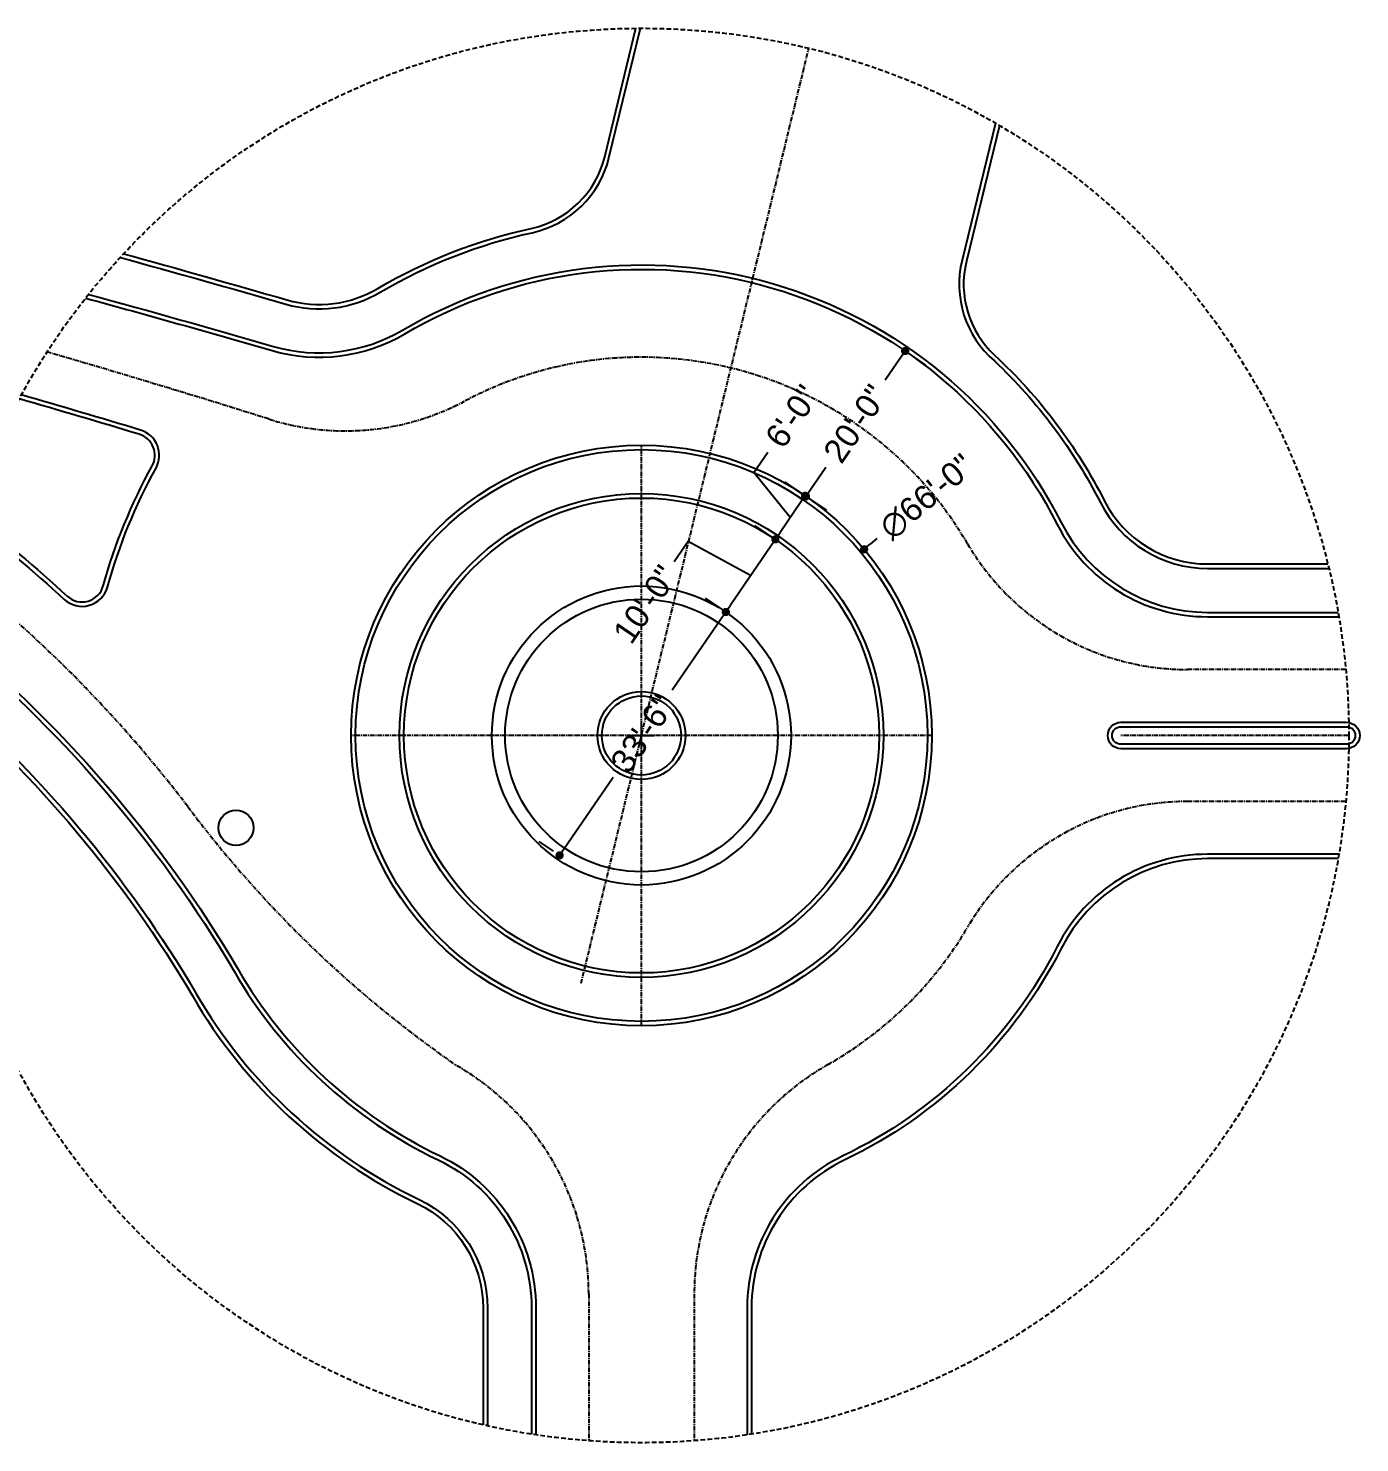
# Model space of a CAD drawing. Header units: inches. Extents: x 50027 to 54188, y -4291 to 1318.
# Drawn here: x 50973 to 52789, y -4291 to -2362 of the extents above; entities that cross this region are included whole.
import ezdxf

# ---------------------------------------------------------------- set-up
doc = ezdxf.new("R2010")
doc.units = ezdxf.units.IN
doc.linetypes.add('CENTER', pattern=[2, 1.25, -0.25, 0.25, -0.25])
doc.linetypes.add('HIDDEN', pattern=[9.525, 6.35, -3.175])
for name, color, linetype in [('1_DIM', 1, 'Continuous'), ('F--BLOCKWALL-1', 2, 'Continuous'), ('ROAD CL', 251, 'CENTER'), ('roads & footpath', 161, 'Continuous')]:
    doc.layers.add(name, color=color, linetype=linetype)
doc.styles.get("Standard").update_dxf_attribs({"font": 'sanss___.ttf'})
doc.dimstyles.new('STANDARD_WS', dxfattribs={"dimscale": 180, "dimtxt": 0.18, "dimasz": 0.0625, "dimexe": 0.1875, "dimexo": 0.0625, "dimgap": 0.09375, "dimtad": 0, "dimdec": 0, "dimzin": 3, "dimdsep": 46, "dimlunit": 4, "dimtxsty": 'Standard', "dimblk": 'DOT', "dimcen": 0.09375, "dimadec": 0, "dimazin": 0, "dimtfac": 1, "dimtdec": 0, "dimtofl": 0, "dimtmove": 1, "dimatfit": 3, "dimldrblk": 'CLOSED', "dimfxl": 1, "dimfrac": 2, "dimtolj": 1, "dimtzin": 3, "dimarcsym": 0})

# ---------------------------------------------------------------- blocks, each defined once
blk = doc.blocks.new('_Dot')
at = {"color": 0, "linetype": 'ByBlock', "lineweight": -2}
blk.add_line((-0.5, 0), (-1, 0), dxfattribs=at)
at = {"color": 0, "linetype": 'ByBlock', "const_width": 0.5}
blk.add_lwpolyline([(-0.25, 0, 1), (0.25, 0, 1)], format="xyb", close=True, dxfattribs=at)
blk = doc.blocks.new('*D6')
at = {"layer": '1_DIM', "color": 0, "lineweight": -2, "transparency": 16777216}
for p, q in [((52162.9, -2811.1), (52141.9, -2841.8)), ((52177.4, -2807.5), (52197.1, -2820.9)), ((52040.2, -2990.8), (52061.2, -2960.1)), ((52042.1, -3005.7), (52061.8, -3019.1))]:
    blk.add_line(p, q, dxfattribs=at)
at = {"layer": 'Defpoints', "color": 0, "transparency": 16777216}
for p in [(52168.2, -2801.1), (52169.2, -2801.8), (52032.8, -2999.3)]:
    blk.add_point(p, dxfattribs=at)
at = {"layer": '1_DIM', "color": 0, "lineweight": -2, "transparency": 16777216, "xscale": 11.25, "yscale": 11.25, "zscale": 11.25}
for p, rotation in [((52169.2, -2801.8), 55.6780627452761), ((52033.9, -3000.1), 235.6780627452761)]:
    blk.add_blockref('_Dot', p, dxfattribs=dict(at, rotation=rotation))
at = {"layer": '1_DIM', "color": 0, "transparency": 16777216, "insert": (52101.6, -2900.9), "char_height": 32.4, "attachment_point": 5, "rotation": 55.6781}
blk.add_mtext('\\A1;20\'-0"', dxfattribs=at)
blk = doc.blocks.new('_Closed')
at = {"color": 0, "linetype": 'ByBlock', "lineweight": -2}
for p, q in [((-1, 0.17), (0, 0)), ((-1, 0.17), (-1, -0.17)), ((0, 0), (-1, -0.17)), ((0, 0), (-1, 0))]:
    blk.add_line(p, q, dxfattribs=at)
blk = doc.blocks.new('*D7')
at = {"layer": '1_DIM', "color": 0, "lineweight": -2, "transparency": 16777216}
for p, q in [((52130.5, -3057.8), (52121.9, -3065)), ((51809.6, -3343.2), (51809.6, -3309.5)), ((51792.7, -3326.4), (51826.4, -3326.4))]:
    blk.add_line(p, q, dxfattribs=at)
at = {"layer": 'Defpoints', "color": 0, "transparency": 16777216}
for p in [(52113.3, -3072.3), (51505.8, -3580.5)]:
    blk.add_point(p, dxfattribs=at)
at = {"layer": '1_DIM', "color": 0, "lineweight": -2, "transparency": 16777216, "xscale": 11.25, "yscale": 11.25, "zscale": 11.25, "rotation": 219.9186240931261}
blk.add_blockref('_Dot', (52113.3, -3072.3), dxfattribs=at)
at = {"layer": '1_DIM', "color": 0, "transparency": 16777216, "insert": (52198.8, -3000.7), "char_height": 32.4, "attachment_point": 5, "rotation": 39.9186}
blk.add_mtext('\\A1;∅66\'-0"', dxfattribs=at)
blk = doc.blocks.new('*D8')
at = {"layer": '1_DIM', "color": 0, "lineweight": -2, "transparency": 16777216}
for p, q in [((51962.8, -2967.6), (51981.8, -2939.7)), ((52012.5, -3029.1), (51962.8, -2967.6)), ((52023.5, -2993), (52005, -2980.3)), ((52026.5, -3008.6), (51998.6, -3049.5)), ((51982.9, -3052.4), (51964.4, -3039.8))]:
    blk.add_line(p, q, dxfattribs=at)
at = {"layer": 'Defpoints', "color": 0, "transparency": 16777216}
for p in [(52032.8, -2999.3), (51992.2, -3058.8), (51992.2, -3058.8)]:
    blk.add_point(p, dxfattribs=at)
at = {"layer": '1_DIM', "color": 0, "lineweight": -2, "transparency": 16777216, "xscale": 11.25, "yscale": 11.25, "zscale": 11.25}
for p, rotation in [((52032.8, -2999.3), 55.67806274526532), ((51992.2, -3058.8), 235.6780627452654)]:
    blk.add_blockref('_Dot', p, dxfattribs=dict(at, rotation=rotation))
at = {"layer": '1_DIM', "color": 0, "transparency": 16777216, "insert": (52015.1, -2890.9), "char_height": 32.4, "attachment_point": 5, "rotation": 55.6781}
blk.add_mtext('\\A1;6\'-0"', dxfattribs=at)
blk = doc.blocks.new('*D9')
at = {"layer": '1_DIM', "color": 0, "lineweight": -2, "transparency": 16777216}
for p, q in [((51982.9, -3052.4), (51964.4, -3039.8)), ((51873.3, -3061.6), (51854.3, -3089.5)), ((51958.4, -3108.3), (51873.3, -3061.6)), ((51985.9, -3068.1), (51930.9, -3148.6)), ((51915.3, -3151.5), (51896.7, -3138.9))]:
    blk.add_line(p, q, dxfattribs=at)
at = {"layer": 'Defpoints', "color": 0, "transparency": 16777216}
for p in [(51992.2, -3058.8), (51924.6, -3157.9), (51924.6, -3157.9)]:
    blk.add_point(p, dxfattribs=at)
at = {"layer": '1_DIM', "color": 0, "lineweight": -2, "transparency": 16777216, "xscale": 11.25, "yscale": 11.25, "zscale": 11.25}
for p, rotation in [((51992.2, -3058.8), 55.67806274540376), ((51924.6, -3157.9), 235.6780627454038)]:
    blk.add_blockref('_Dot', p, dxfattribs=dict(at, rotation=rotation))
at = {"layer": '1_DIM', "color": 0, "transparency": 16777216, "insert": (51814.8, -3147.4), "char_height": 32.4, "attachment_point": 5, "rotation": 55.6781}
blk.add_mtext('\\A1;10\'-0"', dxfattribs=at)
blk = doc.blocks.new('*D10')
at = {"layer": '1_DIM', "color": 0, "lineweight": -2, "transparency": 16777216}
for p, q in [((51915.3, -3151.5), (51896.7, -3138.9)), ((51918.2, -3167.2), (51851.6, -3264.7)), ((51704.3, -3480.6), (51770.9, -3383)), ((51689.7, -3484.3), (51670, -3470.9))]:
    blk.add_line(p, q, dxfattribs=at)
at = {"layer": 'Defpoints', "color": 0, "transparency": 16777216}
for p in [(51924.6, -3157.9), (51697.9, -3489.9), (51699, -3490.6)]:
    blk.add_point(p, dxfattribs=at)
at = {"layer": '1_DIM', "color": 0, "lineweight": -2, "transparency": 16777216, "xscale": 11.25, "yscale": 11.25, "zscale": 11.25}
for p, rotation in [((51924.6, -3157.9), 55.67806274540376), ((51697.9, -3489.9), 235.6780627454038)]:
    blk.add_blockref('_Dot', p, dxfattribs=dict(at, rotation=rotation))
at = {"layer": '1_DIM', "color": 0, "transparency": 16777216, "insert": (51811.2, -3323.9), "char_height": 32.4, "attachment_point": 5, "rotation": 55.6781}
blk.add_mtext('\\A1;33\'-6"', dxfattribs=at)

msp = doc.modelspace()

# ---------------------------------------------------------------- linework, layer by layer
at = {"linetype": 'HIDDEN'}
msp.add_circle((51809.55147, -3326.36964), 964.86227, dxfattribs=at)
msp.add_circle((51256.50345, -3452.29333), 24)
at = {"layer": 'F--BLOCKWALL-1', "lineweight": -3}
for radius in [204, 186, 60, 54]:
    msp.add_circle((51809.55147, -3326.36964), radius, dxfattribs=at)
at = {"layer": 'ROAD CL', "color": 1, "ltscale": 5}
for p, q in [((51727.22817, -3664.49221), (52037.80043, -2388.89345)), ((52205.55147, -3326.36964), (51413.55147, -3326.36964))]:
    msp.add_line(p, q, dxfattribs=at)
at = {"layer": 'ROAD CL', "ltscale": 5}
msp.add_line((51809.55147, -3722.36964), (51809.55147, -2930.36964), dxfattribs=at)
at = {"layer": 'ROAD CL', "color": 1, "ltscale": 5}
for points in [[(52770.20707, -3236.36964), (52554.30109, -3236.36964, -0.2657967098), (52254.33249, -3064.78631, 0.401108977), (51568.21772, -2870.2841, -0.20078208), (51300.65644, -2894.53589, 0.0059271009), (50998.87369, -2803.14815)], [(50871.78385, -3099.32099, -0.063590926), (51190.62039, -3423.21137, 0.0799494502), (51555.08571, -3775.2607, -0.2700647044), (51737.55147, -4088.4405), (51737.55147, -4288.54176)], [(52770.20707, -3416.36964), (52554.30109, -3416.36964, 0.2657967098), (52254.33249, -3587.95297, -0.1316152445), (52064.01722, -3775.2607, 0.2700647044), (51881.55147, -4088.4405), (51881.55147, -4288.54176)]]:
    msp.add_lwpolyline(points, format="xyb", dxfattribs=at)
msp.add_lwpolyline([(52774.41373, -3326.36964), (52463.55041, -3326.36964)], dxfattribs=at)
at = {"layer": 'roads & footpath'}
for points in [[(51098.54985, -2674.11517, -0.0031784493), (51324.29398, -2737.84394, 0.2063712997), (51453.12171, -2721.58718, -0.0798155617), (51660.49054, -2640.37779, 0.2869729437), (51765.2504, -2538.17462), (51808.2731, -2361.50822)], [(51103.13283, -2669.15437, -0.0031364434), (51325.96077, -2732.0801, 0.2063712997), (51450.07529, -2716.4181, -0.0798092327), (51659.1991, -2634.5184, 0.2870075863), (51759.4207, -2536.75525), (51802.08157, -2361.53629)], [(52292.38003, -2491.00399), (52246.84485, -2677.98977, 0.283051985), (52290.89685, -2815.22203, -0.0861589105), (52435.51454, -3008.60521, 0.2824333094), (52581.75092, -3098.36964), (52747.08823, -3098.36964)], [(52297.78026, -2494.14861), (52252.67455, -2679.40913, 0.2718413078), (52291.15345, -2807.40576, -0.0884747654), (52440.86465, -3005.88927, 0.2824333094), (52581.75092, -3092.36964), (52745.60872, -3092.36964)], [(51051.37494, -2729.60541, -0.0035965467), (51305.95925, -2801.24613, 0.2063712997), (51486.63229, -2778.44701, -0.4327326107), (52376.66331, -3038.48049, 0.2824333094), (52581.75092, -3164.36964), (52760.71664, -3164.36964)], [(51055.42644, -2724.49371, -0.003561764), (51307.62604, -2795.48229, 0.2063712997), (51483.58587, -2773.27794, -0.4327326107), (52382.01342, -3035.76456, 0.2824333094), (52581.75092, -3158.36964), (52759.67524, -3158.36964)], [(50891.07918, -3030.78911, -0.0229984221), (51022.14243, -3140.65045, 0.5603906679), (51081.19621, -3123.79959, -0.058144994), (51147.40187, -2961.54926, 0.4771166806), (51126.29221, -2909.71823, 0.0031982794), (50963.92543, -2861.74528, 0.0031982794)], [(50893.04633, -3024.74483, -0.023280151), (51026.20413, -3136.23427, 0.5603906679), (51075.41561, -3122.1919, -0.058144994), (51142.14671, -2958.65386, 0.4771166806), (51124.55533, -2915.46134, 0.0032234395), (50960.98303, -2867.14115, 0.0032234395)], [(50856.12962, -3178.22793, -0.0905261102), (51258.96059, -3644.71801, 0.1511349988), (51534.88172, -3900.00065, -0.2886997562), (51665.55147, -4107.44582), (51665.55147, -4280.42582)], [(50855.08763, -3185.09693, -0.0900074672), (51253.77764, -3647.74086, 0.1511259977), (51532.2905, -3905.41226, -0.2886997562), (51659.55147, -4107.44582), (51659.55147, -4279.5009)], [(50847.22337, -3256.48527, -0.0840115899), (51201.81206, -3677.73385, 0.1511435425), (51506.37826, -3959.52839, -0.2886997562), (51599.55147, -4107.44582), (51599.55147, -4268.10166)], [(50846.71186, -3263.92703, -0.0833306019), (51196.62954, -3680.75744, 0.1511349988), (51503.78703, -3964.94, -0.2886997562), (51593.55147, -4107.44582), (51593.55147, -4266.7436)], [(52760.71664, -3488.36964), (52581.75092, -3488.36964, 0.2824333094), (52376.66331, -3614.25879, -0.1650982146), (52084.22121, -3900.00065, 0.2886997562), (51953.55147, -4107.44582), (51953.55147, -4280.42582)], [(52759.67524, -3494.36964), (52581.75092, -3494.36964, 0.2824333094), (52382.01342, -3616.97472, -0.1650982146), (52086.81244, -3905.41226, 0.2886997562), (51959.55147, -4107.44582), (51959.55147, -4279.5009)]]:
    msp.add_lwpolyline(points, format="xyb", dxfattribs=at)
for points in [[(52463.54511, -3308.36964), (52771.22274, -3308.36964, -1), (52771.22274, -3344.36964), (52463.54511, -3344.36964, -0.9996467482)], [(52463.54627, -3314.36964), (52771.22274, -3314.36964, -1), (52771.22274, -3338.36964), (52463.54511, -3338.36964, -0.9996070602)]]:
    msp.add_lwpolyline(points, format="xyb", close=True, dxfattribs=at)
for radius in [396, 390, 330, 324]:
    msp.add_circle((51809.55147, -3326.36964), radius, dxfattribs=at)

# ---------------------------------------------------------------- dimensions: what is measured, and where the dimension line sits
at = {"layer": '1_DIM'}
for p2, distance, picture, middle in [((52168.15517, -2801.10839), -1.29466, '*D6', (52101.56333, -2900.94427)), ((51992.23637, -3058.78372), 0, '*D8', (51991.31642, -2925.74325))]:
    dim = msp.add_aligned_dim(p1=(52032.83302, -2999.32018), p2=p2, distance=distance, dimstyle='STANDARD_WS', dxfattribs=at)
    dim.commit()
    dim.dimension.update_dxf_attribs({"geometry": picture, "text_midpoint": middle})
dim = msp.add_diameter_dim_2p(p1=(51505.83665, -3580.48243), p2=(52113.26628, -3072.25685), dimstyle='STANDARD_WS', dxfattribs=at)
dim.commit()
dim.dimension.update_dxf_attribs({"geometry": '*D7', "text_midpoint": (52198.75425, -3000.73059)})
dim = msp.add_linear_dim(base=(51924.5753, -3157.88962), p1=(51992.23637, -3058.78372), p2=(51924.5753, -3157.88962), angle=55.67806275, dimstyle='STANDARD_WS', dxfattribs=at)
dim.commit()
dim.dimension.update_dxf_attribs({"geometry": '*D9', "text_midpoint": (51844.75472, -3103.43218), "dimtype": 160})
dim = msp.add_linear_dim(base=(51697.91303, -3489.89095), p1=(51924.5753, -3157.88962), p2=(51698.97105, -3490.61328), angle=55.67806275, dimstyle='STANDARD_WS', dxfattribs=at)
dim.commit()
dim.dimension.update_dxf_attribs({"geometry": '*D10', "text_midpoint": (51811.24416, -3323.89028)})

doc.saveas('drawing.dxf')
